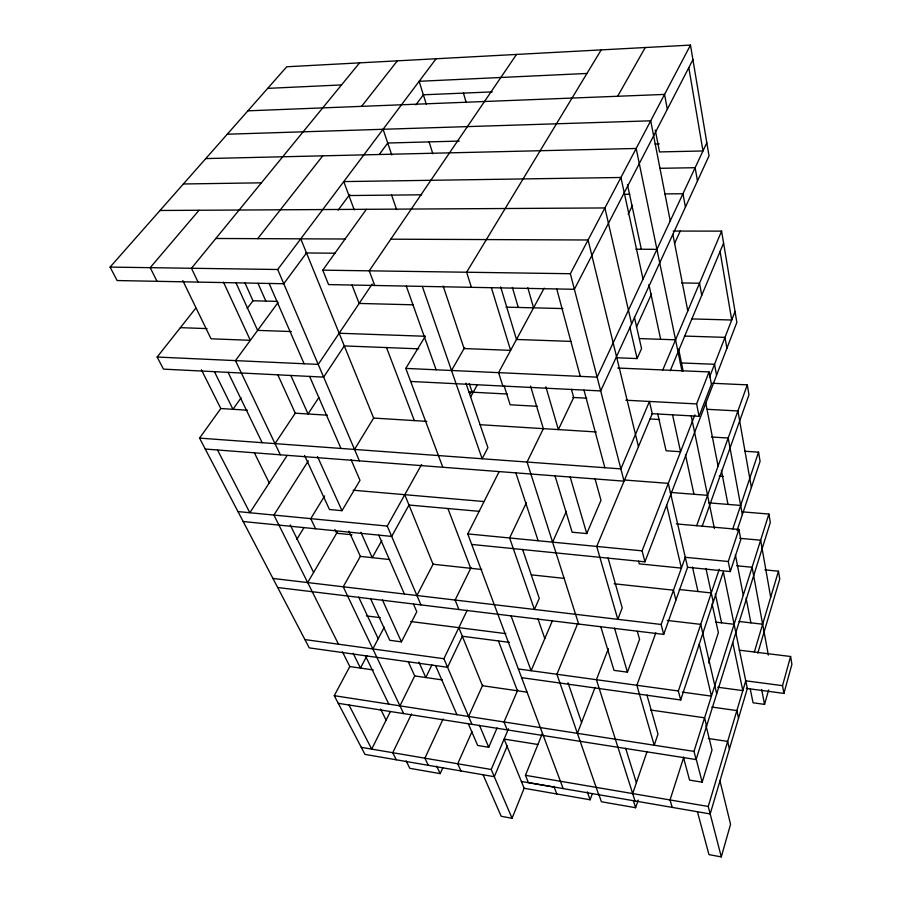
<?xml version="1.0" encoding="UTF-8"?>
<svg xmlns="http://www.w3.org/2000/svg" width="902" height="902" viewBox="0 0 902 902"><rect width="100%" height="100%" fill="white"/><g stroke="black" fill="none" stroke-linecap="round" stroke-linejoin="round"><path stroke-width="1.35" d="M746.326 688.373L783.917 693.413L791.911 664.289L790.592 656.498L739.178 650.15M783.917 693.413L782.53 685.667L790.592 656.498M697.426 811.744L708.961 854.622L721.296 856.9L730.552 824.293L719.965 780.895M750.317 689.297L753.069 702.793L764.558 704.383L768.651 689.917M757.804 653.138L779.768 579.016L778.46 571.203L764.84 569.85M721.296 856.9L708.25 806.467L745.751 680.807M754.343 652.022L778.46 571.203M683.445 757.308L689.568 780.117L702.173 782.181L712.005 750.013L706.052 725.625M338.261 703.323L696.107 759.563L770.319 522.495L768.899 514.05L742.346 511.851M696.107 759.563L693.988 751.389L768.899 514.05M683.739 757.206L670.039 799.961L672.193 807.391M708.566 662.936L718.364 632.663L712.05 603.788M687.425 567.257L730.282 571.575L740.813 539.52L738.896 529.429L676.308 523.904M521.615 677.661L680.683 699.975L723.314 571.823L747.33 688.508L710.178 813.942L528.358 782.575L525.449 775.314L542.147 734.036M737.047 530.568L760.082 461.305L758.548 452.15L744.601 451.237M730.282 571.575L728.264 561.495L738.896 529.429M680.683 699.975L678.36 690.988L719.232 569.263M732.616 529.406L758.548 452.15M598.624 793.783L601.386 801.754L635.628 807.73L638.221 800.051M632.685 793.591L647.095 751.456M277.692 587.518L663.703 634.388L687.595 567.268L668.292 483.359L624.5 480.011M702.117 526.464L748.964 394.839L747.296 384.872L712.411 383.26M663.703 634.388L661.143 624.466L685.294 557.289M696.66 525.708L747.296 384.872M655.833 632.787L636.88 685.283L654.221 745.232L657.998 734.07L646.926 695.025M537.919 744.488L504.139 739.076L524.141 788.269L590.122 799.792L592.411 793.501M600.698 626.45L614.014 670.366L627.431 672.17L639.563 639.326L637.331 631.276M651.492 413.646L699.084 416.307L711.419 384.286L709.073 371.928L617.735 368.027M577.404 733.337L595.106 687.347M471.723 544.447L644.93 561.833L736.855 322.375L721.589 231.126L673.264 231.07M608.376 648.685L596.414 679.713L635.042 800.976M644.93 561.833L642.089 550.84L694.867 414.897M709.491 377.262L735.029 311.483M699.084 416.307L696.603 403.916L709.073 371.928M483.1 774.773L501.185 816.287L512.065 818.294L524.141 788.269M577.708 623.575L556.917 674.268L598.702 794.707M670.175 370.835L723.584 243.078M507.431 745.548L494.296 776.701L364.972 754.388L334.259 695.679L349.807 666.555L342.422 651.785M662.79 369.955L721.589 231.126M552.486 620.531L531.109 670.716L511.051 615.852M512.065 818.294L491.218 769.485L508.514 728.76M555.057 475.895L572.139 532.214L586.762 533.578L600.991 500.317L595.016 478.782M517.748 690.041L504.038 721.972L507.217 729.876M468.228 723.517L477.654 745.458L488.726 747.273L497.058 727.97M616.494 357.756L637.116 358.568L641.548 348.623L634.41 317.245M471.983 731.702L457.709 763.768L460.956 770.951M552.588 542.147L566.366 511.333M406.137 760.86L409.812 768.324L440.187 773.623L442.859 767.715M468.578 716.481L482.773 684.99M636.508 326.907L651.548 293.928M674.504 243.619L680.232 231.07M443.13 718.939L424.898 758.187L428.292 765.313M706.807 142.753L597.124 377.149L405.787 368.399L442.814 467.27M526.43 502.617L509.619 537.964L534.424 609.448L539.283 598.398L522.596 549.431M471.938 724.329L443.908 658.719L467.236 610.192M411.515 713.967L392.765 752.708L396.305 759.8M431.934 664.909L425.8 677.526L418.911 662.113M399.969 705.849L414.717 675.925L408.302 661.831M471.024 567.662L455.127 600.044L458.926 609.515M390.329 711.633L371.703 749.122L348.961 705.003M628.153 214.124L632.55 205.397M563.152 788.573L467.766 533.905L499.077 471.735M370.519 598.545L389.765 640.296L401.424 641.863L416.803 611.748L413.499 604.114M416.916 595.523L433.388 563.603M692.916 59.679L574.394 289.294L328.565 284.592L322.769 270.16L366.381 209.309M372.842 648.933L384.263 627.194M205.261 449.049L624.049 481.161L570.357 273.723L690.481 45.1L286.735 66.771L110.089 267.093L117.125 280.545L283.769 283.735L306.5 252.966M366.922 655.788L360.439 668.089L353.144 653.285M544.188 288.121L498.592 372.65L502.865 386.045M470.618 397.015L477.237 384.974M470.506 393.43L471.859 390.972M381.783 540.523L372.244 557.673L360.924 532.338M420.93 604.904L387.262 526.08L421.595 464.53M360.394 556.342L343.222 586.785L403.656 713.595M617.656 96.266L645.246 47.524M451.507 370.497L464.688 347.518M307.672 582.568L337.303 532.135M304.572 455.499L329.467 509.517L342.005 510.69L359.999 480.315L351.115 459.749M601.217 49.892L466.605 272.235L471.408 287.332M405.787 368.399L425.214 336.401M324.619 495.931L310.762 518.65L315.587 528.786M354.531 449.433L373.631 418.066L300.761 238.827M296.803 539.373L304.042 527.523M308.36 460.832L273.915 515.065L338.498 644.208M287.152 455.465L249.854 512.731L217.517 449.985M318.823 397.534L308.044 413.973L290.805 375.401M275.02 443.626L295.258 413.184L277.793 374.758M372.188 284.051L318.214 364.397L157.14 357.034L163.465 369.132L323.649 377.115L344.293 345.917L418.72 348.837M516.53 54.436L369.234 270.825L374.725 285.472M241.06 397.872L232.953 409.294L214.394 371.613M509.359 642.359L462.343 636.26L447.572 667.288L309.262 647.884L199.545 438.113L220.798 408.538L247.498 410.196M278.019 302.542L235.467 360.62L280.342 454.811M338.137 210.155L349.717 194.471M379.483 154.186L387.736 143.023L459.219 141.073M415.923 104.869L423.433 94.71M110.089 267.093L277.692 269.506L436.094 58.754M247.182 308.495L252.988 300.783L244.916 282.8M257.69 238.658L322.747 155.832M361.601 106.357L397.365 60.829M157.14 357.034L195.779 308.18M359.582 62.858L191.461 268.266L198.045 282.089M199.038 210.256L150.194 267.68L157.016 281.311M267.68 88.373L341.531 84.923M586.943 73.457L419.148 81.293L426.263 104.125M423.365 94.8L492.233 91.891M247.87 110.833L664.571 94.417L667.322 109.277M227.259 134.218L650.703 120.812L670.231 220.922M655.055 144.038L659.249 143.925M205.78 158.583L636.169 148.469L681.98 371.026M660.14 168.313L695.138 167.704L697.471 180.964M183.388 183.974L261.4 182.824M348.927 195.542L421.764 194.798M624.083 194.313L629.776 194.257M664.729 193.919L682.949 193.738L685.43 207.088M160.015 210.482L604.915 207.945L631.592 323.874M215.837 238.489L345.094 239.007M390.769 239.188L588.081 239.988L638.469 446.659M635.854 249.2L656.938 249.335M305.733 252.955L335.161 253.214M322.769 270.16L570.357 273.723M681.585 282.935L699.524 283.228L701.756 295.292M252.515 300.772L277.534 301.392M413.353 304.808L359.154 303.444L352.051 285.122M506.011 307.142L562.859 308.563M691.845 318.925L731.725 320.007L720.067 251.489M684.449 336.063L724.971 337.371L726.899 348.296M639.495 338.588L675.553 339.806M180.366 327.663L207.054 328.61M291.357 331.564L257.622 330.38L236.065 282.98M339.141 333.244L425.293 336.266M571.135 341.396L516.485 339.468L500.644 286.915M680.401 362.908L714.531 364.284L716.56 375.243M410.669 381.456L600.687 390.927L709.017 155.911L690.481 45.1M469.04 392.02L507.341 394.027M572.838 397.455L586.807 398.177M625.774 400.217L696.603 403.916M707.315 409.316L737.915 410.962L751.377 487.486M537.457 406.306L510.16 404.784L504.229 386.101M650.026 418.956L659.576 419.509M711.531 437.008L728.185 438.034L742.357 514.591M295.258 413.184L327.449 415.191M373.631 418.066L426.815 421.381M480.112 424.707L596.402 431.968M199.545 438.113L620.869 468.893L649.44 401.458L652.259 413.691L596.729 546.432L617.814 619.336L622.222 607.925L608.061 558M719.221 476.087L723.381 476.391M670.265 492.402L707.574 495.345M708.848 502.854L740.655 505.436M353.099 490.214L484.07 501.546M479.56 511.366L408.989 505.03L391.682 536.419L243.168 521.514M739.798 538.314L760.645 540.208L770.68 597.271M237.97 511.581L387.262 526.08M467.766 533.905L642.089 550.84M685.137 557.278L728.264 561.495M736.731 565.746L752.11 567.268L768.357 655.055M351.96 534.785L336.66 533.24L334.913 529.485M679.183 589.491L711.283 592.941M389.72 559.556L360.372 556.387L348.882 531.131M481.736 569.489L433.05 564.235L404.784 494.691M531.368 574.845L564.483 578.419M614.161 583.786L673.467 590.19L675.891 600.134M739.076 621.489L762.641 624.195M716.098 622.188L734.115 624.274M667.311 620.452L700.73 624.364L716.695 693.773M272.945 578.453L661.143 624.466M366.359 615.897L380.328 617.667M410.714 621.534L505.921 633.644M745.447 680.762L782.53 685.667M717.766 687.234L742.82 690.616L732.74 642.528M304.921 639.586L443.908 658.719M518.357 668.968L678.36 690.988M682.363 692.127L711.43 696.13L699.253 644.175M711.836 707.055L736.866 710.584L738.524 718.24M349.807 666.555L373.281 669.938M414.717 675.925L442.363 679.928M527.061 692.161L482.446 685.712L458.836 627.657M650.669 710.021L704.586 717.812L706.593 726.054M708.284 738.501L727.666 741.41L729.414 749.021M334.259 695.679L693.988 751.389M361.285 747.341L491.218 769.485M525.449 775.314L708.25 806.467M521.379 781.482L554.189 787.142M201.405 369.752L220.798 408.538M290.23 524.953L313.614 572.454M254.409 452.86L269.247 482.965M380.621 709.062L386.09 720.157M228.093 372.357L262.166 442.69M365.389 655.754L388.818 704.124M182.768 280.533L211.023 338.791L250.339 340.313L223.527 282.236M358.669 597.113L378.197 638.74M436.658 766.114L440.187 773.623M317.448 456.48L342.005 510.69M382.459 599.999L401.424 641.863M258.006 283.341L265.853 301.099M269.134 283.454L304.098 363.754M309.612 376.416L340.99 448.452M378.739 535.123L404.389 594.035M435.565 665.597L456.931 714.677M277.692 269.506L359.413 460.866M479.458 725.287L488.726 747.273M386.507 347.574L414.368 420.614M447.911 508.525L470.709 568.305M498.423 640.939L517.432 690.774M553.873 786.307L556.793 793.974M354.227 209.85L343.763 181.595L620.926 177.48L643.025 279.068M406.295 286.081L436.117 369.786M587.292 791.832L590.122 799.792M391.603 195.103L396.621 209.614M537.975 618.907L544.797 638.582M422.316 286.385L482.13 458.757L487.903 447.64L465.928 383.17M568.012 682.713L581.576 722.502M383.079 129.29L391.784 154.975M469.209 383.463L472.366 392.776M443.153 286.013L464.09 348.555L510.611 350.359L491.443 287.896M515.865 472.862L538.133 540.738M633.497 801.055L635.628 807.73M578.678 624.06L527.072 462.038L543.365 428.653L530.534 386.09M429.081 141.896L432.847 153.802M625.616 748.243L636.395 782.744M570.177 477.045L586.762 533.578M614.51 628.13L627.431 672.17M512.37 287.445L518.267 307.447M545.879 386.834L558.372 429.589L573.695 397.5L571.451 389.36M463.448 93.109L466.187 102.546M527.817 287.727L533.556 307.83M556.76 288.967L580.279 376.382M583.977 390.092L604.859 467.721M638.56 561.145L639.281 563.851L681.405 568.113L666.657 505.221M695.916 757.973L702.173 782.181M629.844 327.144L637.116 358.568M657.783 414.074L666.093 450.763L680.57 451.733L672.565 414.897M692.454 567.054L698.001 591.509M705.939 568.407L713.256 602.051M627.442 184.538L641.333 249.234M648.921 284.581L660.67 339.299M685.452 454.721L693.954 494.262M715.342 593.911L721.555 622.82M678.608 348.995L683.107 370.925M691.225 415.946L714.407 528.561M672.858 234.362L687.786 310.919M705.804 403.25L718.071 466.142M735.378 554.82L743.271 595.275M761.649 689.511L764.558 704.383M721.397 470.348L727.982 504.41M746.078 597.958L750.892 622.842M655.269 130.012L659.52 151.931L702.974 150.961L688.812 67.639"/></g></svg>
